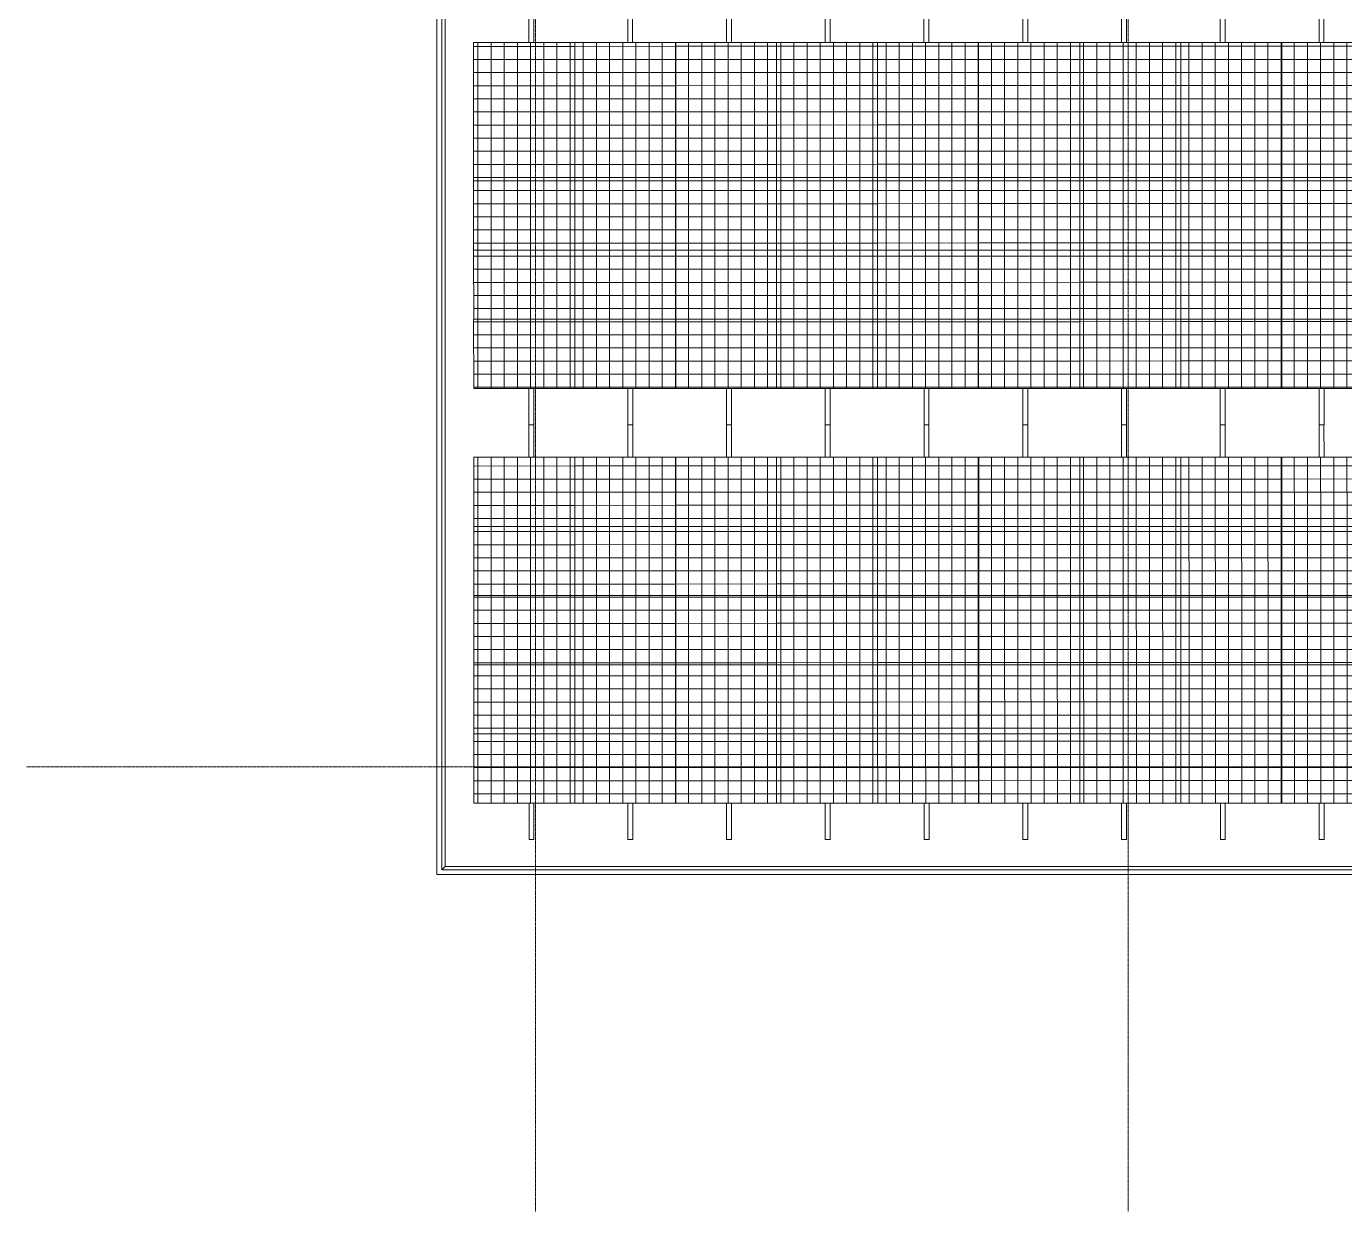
# Model space of a CAD drawing. Header units: inches. Extents: x -1714 to 1984, y -1043 to 970.
# Drawn here: x -1714 to -913, y -1043 to -323 of the extents above; entities that cross this region are included whole.
import ezdxf

# ---------------------------------------------------------------- set-up
doc = ezdxf.new("R2010")
doc.units = ezdxf.units.IN
doc.header["$MEASUREMENT"] = 0
doc.linetypes.add('Grid Line 1_2_', pattern=[0.875, 0.5, -0.125, 0.125, -0.125])
for name, color, linetype, lineweight in [('A-FLOR-HRAL', 11, 'Continuous', 9), ('A-ROOF', 132, 'Continuous', 13), ('E-ELEC-EQPM', 71, 'Continuous', 9), ('S-BEAM', 12, 'Continuous', 9), ('S-GRID', 1, 'Continuous', 9)]:
    doc.layers.add(name, color=color, linetype=linetype, lineweight=lineweight)
pattern_1 = [(0, (0, -0.022), (0, 7.97), []), (90, (0, -0.022), (-8, 5e-16), [])]
pattern_2 = [(180, (24, 42.039), (-9e-17, -0.69725), []), (270, (24, 42.039), (8, 5e-16), [])]

# ---------------------------------------------------------------- blocks, each defined once
blk = doc.blocks.new('PV Truss Beam 5 degrees 21 feet - PV Truss Beam 5 degrees 21 feet-V24-L3')
at = {"layer": 'S-BEAM'}
for p, q in [((-126, 0), (-106.32, 0)), ((-126, 0), (-126, -3)), ((-106.32, -3), (-126, -3)), ((103.9, 0), (104, 0)), ((104, -3), (103.9, -3)), ((104, 0), (126, 0)), ((104, -3), (104, 0)), ((126, -3), (104, -3)), ((126, 0), (126, -3))]:
    blk.add_line(p, q, dxfattribs=at)
blk = doc.blocks.new('PV Truss Beam 5 degrees 21 feet - PV Truss Beam 5 degrees 21 feet-V25-L3')
at = {"layer": 'S-BEAM'}
for p, q in [((-126, 0), (-106.29, 0)), ((-126, 0), (-126, -3)), ((-106.29, -3), (-126, -3)), ((103.93, 0), (104, 0)), ((104, -3), (103.93, -3)), ((104, 0), (126, 0)), ((104, -3), (104, 0)), ((126, -3), (104, -3)), ((126, 0), (126, -3))]:
    blk.add_line(p, q, dxfattribs=at)
blk = doc.blocks.new('PV Truss Beam 5 degrees 21 feet - PV Truss Beam 5 degrees 21 feet-V26-L3')
at = {"layer": 'S-BEAM'}
for p, q in [((-126, 0), (-106.31, 0)), ((-126, 0), (-126, -3)), ((-106.31, -3), (-126, -3)), ((103.91, 0), (104, 0)), ((104, -3), (103.91, -3)), ((104, 0), (126, 0)), ((104, -3), (104, 0)), ((126, -3), (104, -3)), ((126, 0), (126, -3))]:
    blk.add_line(p, q, dxfattribs=at)
blk = doc.blocks.new('PV Truss Beam 5 degrees 21 feet - PV Truss Beam 5 degrees 21 feet-V27-L3')
at = {"layer": 'S-BEAM'}
for p, q in [((-126, 0), (-106.3, 0)), ((-126, 0), (-126, -3)), ((-106.3, -3), (-126, -3)), ((103.92, 0), (104, 0)), ((104, -3), (103.92, -3)), ((104, 0), (126, 0)), ((104, -3), (104, 0)), ((126, -3), (104, -3)), ((126, 0), (126, -3))]:
    blk.add_line(p, q, dxfattribs=at)
blk = doc.blocks.new('PV Truss Beam 5 degrees 21 feet - PV Truss Beam 5 degrees 21 feet-V28-L3')
at = {"layer": 'S-BEAM'}
for p, q in [((-126, 0), (-106.32, 0)), ((-126, 0), (-126, -3)), ((-106.32, -3), (-126, -3)), ((103.9, 0), (104, 0)), ((104, -3), (103.9, -3)), ((104, 0), (126, 0)), ((104, -3), (104, 0)), ((126, -3), (104, -3))]:
    blk.add_line(p, q, dxfattribs=at)
blk = doc.blocks.new('PV Truss Beam 5 degrees 21 feet - PV Truss Beam 5 degrees 21 feet-V29-L3')
at = {"layer": 'S-BEAM'}
for p, q in [((-126, 0), (-106.29, 0)), ((-126, 0), (-126, -3)), ((-106.29, -3), (-126, -3)), ((103.93, 0), (104, 0)), ((104, -3), (103.93, -3)), ((104, 0), (126, 0)), ((104, -3), (104, 0)), ((126, -3), (104, -3))]:
    blk.add_line(p, q, dxfattribs=at)
blk = doc.blocks.new('PV Truss Beam 5 degrees 21 feet - PV Truss Beam 5 degrees 21 feet-V30-L3')
at = {"layer": 'S-BEAM'}
for p, q in [((-126, 0), (-106.31, 0)), ((-126, 0), (-126, -3)), ((-106.31, -3), (-126, -3)), ((103.91, 0), (104, 0)), ((104, -3), (103.91, -3)), ((104, 0), (126, 0)), ((104, -3), (104, 0)), ((126, -3), (104, -3))]:
    blk.add_line(p, q, dxfattribs=at)
blk = doc.blocks.new('PV Truss Beam 5 degrees 21 feet - PV Truss Beam 5 degrees 21 feet-V31-L3')
at = {"layer": 'S-BEAM'}
for p, q in [((-126, 0), (-106.3, 0)), ((-126, 0), (-126, -3)), ((-106.3, -3), (-126, -3)), ((103.92, 0), (104, 0)), ((104, -3), (103.92, -3)), ((104, 0), (126, 0)), ((104, -3), (104, 0)), ((126, -3), (104, -3))]:
    blk.add_line(p, q, dxfattribs=at)
blk = doc.blocks.new('PV Panel-Sunpower X22-360 5 degrees - PV Panel-Sunpower X22-360 5 degrees-V8-L3')
at = {"layer": 'E-ELEC-EQPM'}
h = blk.add_hatch(dxfattribs=at)
h.set_pattern_fill('FP_1', color=256, style=0, pattern_type=2)
h.set_pattern_definition(pattern_1)
h.paths.add_polyline_path([(0, -0.02), (61.4, -0.02), (61.4, 42.02), (0, 42.02), (0, 6.67)])
for p, q in [((61.4, 42.02), (0, 42.02)), ((0, 42.02), (0, -0.02)), ((61.4, -0.02), (61.4, 42.02)), ((0, -0.02), (61.4, -0.02))]:
    blk.add_line(p, q, dxfattribs=at)
blk = doc.blocks.new('PV Panel-Sunpower X22-360 5 degrees - PV Panel-Sunpower X22-360 5 degrees-V41-L3')
at = {"layer": 'E-ELEC-EQPM'}
h = blk.add_hatch(dxfattribs=at)
h.set_pattern_fill('FP_1', color=256, style=0, pattern_type=2)
h.set_pattern_definition(pattern_1)
h.paths.add_polyline_path([(0, -0.02), (61.4, -0.02), (61.4, 42.02), (0, 42.02), (0, 21.56)])
for p, q in [((61.4, 42.02), (0, 42.02)), ((0, 42.02), (0, -0.02)), ((0.2, 42.04), (61.4, 42.04)), ((61.4, 42.04), (61.4, 42.02)), ((61.4, -0.02), (61.4, 42.02)), ((0, -0.02), (61.4, -0.02))]:
    blk.add_line(p, q, dxfattribs=at)
blk = doc.blocks.new('PV Panel-Sunpower X22-360 5 degrees - PV Panel-Sunpower X22-360 5 degrees-V10-L3')
at = {"layer": 'E-ELEC-EQPM'}
h = blk.add_hatch(dxfattribs=at)
h.set_pattern_fill('FP_1', color=256, style=0, pattern_type=2)
h.set_pattern_definition(pattern_1)
h.paths.add_polyline_path([(0, -0.02), (61.4, -0.02), (61.4, 42.02), (0, 42.02), (0, 21.44)])
for p, q in [((0, 42.04), (61.4, 42.04)), ((0, 42.04), (0, 42.02)), ((61.4, 42.02), (0, 42.02)), ((0, 42.02), (0, -0.02)), ((61.4, 42.04), (61.4, 42.02)), ((61.4, -0.02), (61.4, 42.02)), ((0, -0.02), (61.4, -0.02))]:
    blk.add_line(p, q, dxfattribs=at)
blk = doc.blocks.new('PV Panel-Sunpower X22-360 5 degrees - PV Panel-Sunpower X22-360 5 degrees-V9-L3')
at = {"layer": 'E-ELEC-EQPM'}
h = blk.add_hatch(dxfattribs=at)
h.set_pattern_fill('FP_2', color=256, style=0, pattern_type=2)
h.set_pattern_definition(pattern_2)
h.paths.add_polyline_path([(61.4, 42.02), (61.4, 42.04), (0, 42.04), (0, 42.02)])
h = blk.add_hatch(dxfattribs=at)
h.set_pattern_fill('FP_1', color=256, style=0, pattern_type=2)
h.set_pattern_definition(pattern_1)
h.paths.add_polyline_path([(0, -0.02), (61.4, -0.02), (61.4, 42.02), (0, 42.02), (0, 21.45)])
for p, q in [((0, 42.04), (61.4, 42.04)), ((0, 42.04), (0, 42.02)), ((61.4, 42.02), (0, 42.02)), ((0, 42.02), (0, -0.02)), ((61.4, 42.04), (61.4, 42.02)), ((61.4, -0.02), (61.4, 42.02)), ((0, -0.02), (61.4, -0.02))]:
    blk.add_line(p, q, dxfattribs=at)
blk = doc.blocks.new('PV Panel-Sunpower X22-360 5 degrees - PV Panel-Sunpower X22-360 5 degrees-1386434-L3')
at = {"layer": 'E-ELEC-EQPM'}
h = blk.add_hatch(dxfattribs=at)
h.set_pattern_fill('FP_1', color=256, style=0, pattern_type=2)
h.set_pattern_definition(pattern_1)
h.paths.add_polyline_path([(61.4, -0.02), (61.4, 42.02), (0, 42.02), (0, -0.02)])
h = blk.add_hatch(dxfattribs=at)
h.set_pattern_fill('FP_2', color=256, style=0, pattern_type=2)
h.set_pattern_definition(pattern_2)
h.paths.add_polyline_path([(61.39, 42.02), (61.39, 42.02), (61.4, 42.02)])
for p, q in [((61.4, 42.02), (0, 42.02)), ((0, 42.02), (0, -0.02)), ((61.4, -0.02), (61.4, 42.02)), ((0, -0.02), (61.4, -0.02))]:
    blk.add_line(p, q, dxfattribs=at)
blk = doc.blocks.new('PV Panel-Sunpower X22-360 5 degrees - PV Panel-Sunpower X22-360 5 degrees-V43-L3')
at = {"layer": 'E-ELEC-EQPM'}
h = blk.add_hatch(dxfattribs=at)
h.set_pattern_fill('FP_1', color=256, style=0, pattern_type=2)
h.set_pattern_definition(pattern_1)
h.paths.add_polyline_path([(0, -0.02), (61.2, -0.02), (61.19, 42.02), (0, 42.02)])
for p, q in [((61.2, 42.02), (0, 42.02)), ((0, 42.02), (0, -0.02)), ((0, -0.02), (61.2, -0.02))]:
    blk.add_line(p, q, dxfattribs=at)
blk = doc.blocks.new('PV Panel-Sunpower X22-360 5 degrees - PV Panel-Sunpower X22-360 5 degrees-V44-L3')
at = {"layer": 'E-ELEC-EQPM'}
h = blk.add_hatch(dxfattribs=at)
h.set_pattern_fill('FP_2', color=256, style=0, pattern_type=2)
h.set_pattern_definition(pattern_2)
h.paths.add_polyline_path([(61.4, 42.02), (61.4, 42.04), (0, 42.04), (0, 42.02)])
h = blk.add_hatch(dxfattribs=at)
h.set_pattern_fill('FP_1', color=256, style=0, pattern_type=2)
h.set_pattern_definition(pattern_1)
h.paths.add_polyline_path([(0, -0.02), (61.2, -0.02), (61.2, 41.99), (0, 41.99), (0, 21.55)])
for p, q in [((0, 42.04), (61.4, 42.04)), ((0, 42.04), (0, 42.02)), ((61.4, 42.02), (0, 42.02)), ((0, 42.02), (0, -0.02)), ((61.4, 42.04), (61.4, 42.02)), ((0, -0.02), (61.2, -0.02))]:
    blk.add_line(p, q, dxfattribs=at)
blk = doc.blocks.new('PV Panel-Sunpower X22-360 5 degrees - PV Panel-Sunpower X22-360 5 degrees-V45-L3')
at = {"layer": 'E-ELEC-EQPM'}
h = blk.add_hatch(dxfattribs=at)
h.set_pattern_fill('FP_2', color=256, style=0, pattern_type=2)
h.set_pattern_definition(pattern_2)
h.paths.add_polyline_path([(61.4, 42.02), (61.4, 42.04), (0, 42.04), (0, 42.02)])
h = blk.add_hatch(dxfattribs=at)
h.set_pattern_fill('FP_1', color=256, style=0, pattern_type=2)
h.set_pattern_definition(pattern_1)
h.paths.add_polyline_path([(0, -0.02), (61.19, -0.02), (61.2, 41.99), (0, 41.99)])
h.paths.add_polyline_path([(61.19, -0.02), (61.2, -0.02), (61.2, 41.99)])
for p, q in [((0, 42.04), (61.4, 42.04)), ((0, 42.04), (0, 42.02)), ((61.4, 42.02), (0, 42.02)), ((0, 42.02), (0, -0.02)), ((61.4, 42.04), (61.4, 42.02)), ((0, -0.02), (61.2, -0.02))]:
    blk.add_line(p, q, dxfattribs=at)
blk = doc.blocks.new('Top Rail Type - Top Rail_Internal_-1430160-L3')
at = {"layer": 'A-FLOR-HRAL'}
for p, q in [((-1461.85, -835.35), (-1461.85, 726.65)), ((-1459.85, 724.65), (-1459.85, -833.35)), ((-1459.85, -833.35), (-1461.85, -835.35)), ((-1461.85, -835.35), (-1459.85, -833.35)), ((1348.15, -835.35), (-1461.85, -835.35)), ((-1459.85, -833.35), (1346.15, -833.35))]:
    blk.add_line(p, q, dxfattribs=at)
blk = doc.blocks.new('Top Rail Type - Top Rail_Internal_-V46-L3')
at = {"layer": 'A-FLOR-HRAL'}
for p, q in [((-1461.85, -835.35), (-1461.85, 726.65)), ((-1459.85, -833.35), (-1459.85, 724.65)), ((1348.15, -835.35), (-1461.85, -835.35)), ((1346.15, -833.35), (-1459.85, -833.35))]:
    blk.add_line(p, q, dxfattribs=at)

msp = doc.modelspace()

# ---------------------------------------------------------------- linework, layer by layer
at = {"layer": 'A-ROOF'}
for p, q in [((-1464.85, 729.65), (-1464.85, -838.35)), ((-1464.85, -838.35), (1351.15, -838.35))]:
    msp.add_line(p, q, dxfattribs=at)
at = {"layer": 'S-GRID', "linetype": 'Grid Line 1_2_'}
for p, q in [((-1404.85, -1043.15), (-1404.85, 921.91)), ((-1044.85, -1043.15), (-1044.85, 921.91)), ((-1714.25, -772.79), (1936.33, -772.79))]:
    msp.add_line(p, q, dxfattribs=at)

# ---------------------------------------------------------------- block references
at = {"layer": 'A-FLOR-HRAL'}
for name in ['Top Rail Type - Top Rail_Internal_-1430160-L3', 'Top Rail Type - Top Rail_Internal_-V46-L3']:
    msp.add_blockref(name, (0, 0), dxfattribs=at)
at = {"layer": 'E-ELEC-EQPM', "rotation": 0.007778619293406285}
for name, p in [('PV Panel-Sunpower X22-360 5 degrees - PV Panel-Sunpower X22-360 5 degrees-V9-L3', (-1442.51, -374.71)), ('PV Panel-Sunpower X22-360 5 degrees - PV Panel-Sunpower X22-360 5 degrees-V10-L3', (-1381.11, -374.7)), ('PV Panel-Sunpower X22-360 5 degrees - PV Panel-Sunpower X22-360 5 degrees-V45-L3', (-1319.71, -374.7)), ('PV Panel-Sunpower X22-360 5 degrees - PV Panel-Sunpower X22-360 5 degrees-V41-L3', (-1258.51, -374.71)), ('PV Panel-Sunpower X22-360 5 degrees - PV Panel-Sunpower X22-360 5 degrees-V10-L3', (-1197.11, -374.7)), ('PV Panel-Sunpower X22-360 5 degrees - PV Panel-Sunpower X22-360 5 degrees-V9-L3', (-1135.71, -374.7)), ('PV Panel-Sunpower X22-360 5 degrees - PV Panel-Sunpower X22-360 5 degrees-V9-L3', (-1074.31, -374.69)), ('PV Panel-Sunpower X22-360 5 degrees - PV Panel-Sunpower X22-360 5 degrees-V10-L3', (-1012.91, -374.68)), ('PV Panel-Sunpower X22-360 5 degrees - PV Panel-Sunpower X22-360 5 degrees-V9-L3', (-951.51, -374.67)), ('PV Panel-Sunpower X22-360 5 degrees - PV Panel-Sunpower X22-360 5 degrees-V8-L3', (-1442.51, -416.75)), ('PV Panel-Sunpower X22-360 5 degrees - PV Panel-Sunpower X22-360 5 degrees-V8-L3', (-1381.11, -416.74)), ('PV Panel-Sunpower X22-360 5 degrees - PV Panel-Sunpower X22-360 5 degrees-V43-L3', (-1319.71, -416.74)), ('PV Panel-Sunpower X22-360 5 degrees - PV Panel-Sunpower X22-360 5 degrees-V8-L3', (-1258.51, -416.75)), ('PV Panel-Sunpower X22-360 5 degrees - PV Panel-Sunpower X22-360 5 degrees-V8-L3', (-1197.11, -416.74)), ('PV Panel-Sunpower X22-360 5 degrees - PV Panel-Sunpower X22-360 5 degrees-V8-L3', (-1135.71, -416.74)), ('PV Panel-Sunpower X22-360 5 degrees - PV Panel-Sunpower X22-360 5 degrees-1386434-L3', (-1074.31, -416.73)), ('PV Panel-Sunpower X22-360 5 degrees - PV Panel-Sunpower X22-360 5 degrees-V8-L3', (-1012.91, -416.72)), ('PV Panel-Sunpower X22-360 5 degrees - PV Panel-Sunpower X22-360 5 degrees-V8-L3', (-951.51, -416.71)), ('PV Panel-Sunpower X22-360 5 degrees - PV Panel-Sunpower X22-360 5 degrees-V8-L3', (-1442.5, -458.79)), ('PV Panel-Sunpower X22-360 5 degrees - PV Panel-Sunpower X22-360 5 degrees-V8-L3', (-1381.1, -458.78)), ('PV Panel-Sunpower X22-360 5 degrees - PV Panel-Sunpower X22-360 5 degrees-V43-L3', (-1319.7, -458.77)), ('PV Panel-Sunpower X22-360 5 degrees - PV Panel-Sunpower X22-360 5 degrees-V8-L3', (-1258.5, -458.79)), ('PV Panel-Sunpower X22-360 5 degrees - PV Panel-Sunpower X22-360 5 degrees-V8-L3', (-1197.1, -458.78)), ('PV Panel-Sunpower X22-360 5 degrees - PV Panel-Sunpower X22-360 5 degrees-V8-L3', (-1135.7, -458.77)), ('PV Panel-Sunpower X22-360 5 degrees - PV Panel-Sunpower X22-360 5 degrees-1386434-L3', (-1074.3, -458.77)), ('PV Panel-Sunpower X22-360 5 degrees - PV Panel-Sunpower X22-360 5 degrees-V8-L3', (-1012.9, -458.76)), ('PV Panel-Sunpower X22-360 5 degrees - PV Panel-Sunpower X22-360 5 degrees-V8-L3', (-951.5, -458.75)), ('PV Panel-Sunpower X22-360 5 degrees - PV Panel-Sunpower X22-360 5 degrees-V8-L3', (-1442.49, -500.83)), ('PV Panel-Sunpower X22-360 5 degrees - PV Panel-Sunpower X22-360 5 degrees-V8-L3', (-1381.09, -500.82)), ('PV Panel-Sunpower X22-360 5 degrees - PV Panel-Sunpower X22-360 5 degrees-V43-L3', (-1319.69, -500.81)), ('PV Panel-Sunpower X22-360 5 degrees - PV Panel-Sunpower X22-360 5 degrees-V8-L3', (-1258.49, -500.83)), ('PV Panel-Sunpower X22-360 5 degrees - PV Panel-Sunpower X22-360 5 degrees-V8-L3', (-1197.09, -500.82)), ('PV Panel-Sunpower X22-360 5 degrees - PV Panel-Sunpower X22-360 5 degrees-V8-L3', (-1135.69, -500.81)), ('PV Panel-Sunpower X22-360 5 degrees - PV Panel-Sunpower X22-360 5 degrees-1386434-L3', (-1074.29, -500.81)), ('PV Panel-Sunpower X22-360 5 degrees - PV Panel-Sunpower X22-360 5 degrees-V8-L3', (-1012.89, -500.8)), ('PV Panel-Sunpower X22-360 5 degrees - PV Panel-Sunpower X22-360 5 degrees-V8-L3', (-951.49, -500.79)), ('PV Panel-Sunpower X22-360 5 degrees - PV Panel-Sunpower X22-360 5 degrees-V8-L3', (-1442.49, -542.87)), ('PV Panel-Sunpower X22-360 5 degrees - PV Panel-Sunpower X22-360 5 degrees-V8-L3', (-1381.09, -542.86)), ('PV Panel-Sunpower X22-360 5 degrees - PV Panel-Sunpower X22-360 5 degrees-V43-L3', (-1319.69, -542.85)), ('PV Panel-Sunpower X22-360 5 degrees - PV Panel-Sunpower X22-360 5 degrees-V8-L3', (-1258.49, -542.87)), ('PV Panel-Sunpower X22-360 5 degrees - PV Panel-Sunpower X22-360 5 degrees-V8-L3', (-1197.09, -542.86)), ('PV Panel-Sunpower X22-360 5 degrees - PV Panel-Sunpower X22-360 5 degrees-V8-L3', (-1135.69, -542.85)), ('PV Panel-Sunpower X22-360 5 degrees - PV Panel-Sunpower X22-360 5 degrees-1386434-L3', (-1074.29, -542.85)), ('PV Panel-Sunpower X22-360 5 degrees - PV Panel-Sunpower X22-360 5 degrees-V8-L3', (-1012.89, -542.84)), ('PV Panel-Sunpower X22-360 5 degrees - PV Panel-Sunpower X22-360 5 degrees-V8-L3', (-951.49, -542.83)), ('PV Panel-Sunpower X22-360 5 degrees - PV Panel-Sunpower X22-360 5 degrees-V44-L3', (-1319.68, -626.7)), ('PV Panel-Sunpower X22-360 5 degrees - PV Panel-Sunpower X22-360 5 degrees-V9-L3', (-1135.68, -626.7)), ('PV Panel-Sunpower X22-360 5 degrees - PV Panel-Sunpower X22-360 5 degrees-V9-L3', (-1074.28, -626.69)), ('PV Panel-Sunpower X22-360 5 degrees - PV Panel-Sunpower X22-360 5 degrees-V10-L3', (-1012.88, -626.68)), ('PV Panel-Sunpower X22-360 5 degrees - PV Panel-Sunpower X22-360 5 degrees-V9-L3', (-951.48, -626.67)), ('PV Panel-Sunpower X22-360 5 degrees - PV Panel-Sunpower X22-360 5 degrees-V9-L3', (-1442.48, -626.71)), ('PV Panel-Sunpower X22-360 5 degrees - PV Panel-Sunpower X22-360 5 degrees-V10-L3', (-1381.08, -626.7)), ('PV Panel-Sunpower X22-360 5 degrees - PV Panel-Sunpower X22-360 5 degrees-V41-L3', (-1258.48, -626.71)), ('PV Panel-Sunpower X22-360 5 degrees - PV Panel-Sunpower X22-360 5 degrees-V10-L3', (-1197.08, -626.7)), ('PV Panel-Sunpower X22-360 5 degrees - PV Panel-Sunpower X22-360 5 degrees-V8-L3', (-1442.47, -668.75)), ('PV Panel-Sunpower X22-360 5 degrees - PV Panel-Sunpower X22-360 5 degrees-V8-L3', (-1381.07, -668.74)), ('PV Panel-Sunpower X22-360 5 degrees - PV Panel-Sunpower X22-360 5 degrees-V43-L3', (-1319.67, -668.74)), ('PV Panel-Sunpower X22-360 5 degrees - PV Panel-Sunpower X22-360 5 degrees-V8-L3', (-1258.47, -668.75)), ('PV Panel-Sunpower X22-360 5 degrees - PV Panel-Sunpower X22-360 5 degrees-V8-L3', (-1197.07, -668.74)), ('PV Panel-Sunpower X22-360 5 degrees - PV Panel-Sunpower X22-360 5 degrees-V8-L3', (-1135.67, -668.74)), ('PV Panel-Sunpower X22-360 5 degrees - PV Panel-Sunpower X22-360 5 degrees-1386434-L3', (-1074.27, -668.73)), ('PV Panel-Sunpower X22-360 5 degrees - PV Panel-Sunpower X22-360 5 degrees-V8-L3', (-1012.87, -668.72)), ('PV Panel-Sunpower X22-360 5 degrees - PV Panel-Sunpower X22-360 5 degrees-V8-L3', (-951.47, -668.71)), ('PV Panel-Sunpower X22-360 5 degrees - PV Panel-Sunpower X22-360 5 degrees-V8-L3', (-1442.47, -710.79)), ('PV Panel-Sunpower X22-360 5 degrees - PV Panel-Sunpower X22-360 5 degrees-V8-L3', (-1381.07, -710.78)), ('PV Panel-Sunpower X22-360 5 degrees - PV Panel-Sunpower X22-360 5 degrees-V43-L3', (-1319.67, -710.77)), ('PV Panel-Sunpower X22-360 5 degrees - PV Panel-Sunpower X22-360 5 degrees-V8-L3', (-1258.47, -710.79)), ('PV Panel-Sunpower X22-360 5 degrees - PV Panel-Sunpower X22-360 5 degrees-V8-L3', (-1197.07, -710.78)), ('PV Panel-Sunpower X22-360 5 degrees - PV Panel-Sunpower X22-360 5 degrees-V8-L3', (-1135.67, -710.77)), ('PV Panel-Sunpower X22-360 5 degrees - PV Panel-Sunpower X22-360 5 degrees-1386434-L3', (-1074.27, -710.77)), ('PV Panel-Sunpower X22-360 5 degrees - PV Panel-Sunpower X22-360 5 degrees-V8-L3', (-1012.87, -710.76)), ('PV Panel-Sunpower X22-360 5 degrees - PV Panel-Sunpower X22-360 5 degrees-V8-L3', (-951.47, -710.75)), ('PV Panel-Sunpower X22-360 5 degrees - PV Panel-Sunpower X22-360 5 degrees-V8-L3', (-1442.46, -752.83)), ('PV Panel-Sunpower X22-360 5 degrees - PV Panel-Sunpower X22-360 5 degrees-V8-L3', (-1381.06, -752.82)), ('PV Panel-Sunpower X22-360 5 degrees - PV Panel-Sunpower X22-360 5 degrees-V43-L3', (-1319.66, -752.81)), ('PV Panel-Sunpower X22-360 5 degrees - PV Panel-Sunpower X22-360 5 degrees-V8-L3', (-1258.46, -752.83)), ('PV Panel-Sunpower X22-360 5 degrees - PV Panel-Sunpower X22-360 5 degrees-V8-L3', (-1197.06, -752.82)), ('PV Panel-Sunpower X22-360 5 degrees - PV Panel-Sunpower X22-360 5 degrees-V8-L3', (-1135.66, -752.81)), ('PV Panel-Sunpower X22-360 5 degrees - PV Panel-Sunpower X22-360 5 degrees-1386434-L3', (-1074.26, -752.81)), ('PV Panel-Sunpower X22-360 5 degrees - PV Panel-Sunpower X22-360 5 degrees-V8-L3', (-1012.86, -752.8)), ('PV Panel-Sunpower X22-360 5 degrees - PV Panel-Sunpower X22-360 5 degrees-V8-L3', (-951.46, -752.79)), ('PV Panel-Sunpower X22-360 5 degrees - PV Panel-Sunpower X22-360 5 degrees-V8-L3', (-1381.05, -794.86)), ('PV Panel-Sunpower X22-360 5 degrees - PV Panel-Sunpower X22-360 5 degrees-V43-L3', (-1319.65, -794.85)), ('PV Panel-Sunpower X22-360 5 degrees - PV Panel-Sunpower X22-360 5 degrees-V8-L3', (-1197.05, -794.86)), ('PV Panel-Sunpower X22-360 5 degrees - PV Panel-Sunpower X22-360 5 degrees-V8-L3', (-1135.65, -794.85)), ('PV Panel-Sunpower X22-360 5 degrees - PV Panel-Sunpower X22-360 5 degrees-1386434-L3', (-1074.25, -794.85)), ('PV Panel-Sunpower X22-360 5 degrees - PV Panel-Sunpower X22-360 5 degrees-V8-L3', (-1012.85, -794.84)), ('PV Panel-Sunpower X22-360 5 degrees - PV Panel-Sunpower X22-360 5 degrees-V8-L3', (-951.45, -794.83)), ('PV Panel-Sunpower X22-360 5 degrees - PV Panel-Sunpower X22-360 5 degrees-V8-L3', (-1442.45, -794.87)), ('PV Panel-Sunpower X22-360 5 degrees - PV Panel-Sunpower X22-360 5 degrees-V8-L3', (-1258.45, -794.87))]:
    msp.add_blockref(name, p, dxfattribs=at)
at = {"layer": 'S-BEAM', "rotation": 270.0077786193187}
for name, p in [('PV Truss Beam 5 degrees 21 feet - PV Truss Beam 5 degrees 21 feet-V31-L3', (-1405.9, -438.97)), ('PV Truss Beam 5 degrees 21 feet - PV Truss Beam 5 degrees 21 feet-V30-L3', (-1345.9, -438.97)), ('PV Truss Beam 5 degrees 21 feet - PV Truss Beam 5 degrees 21 feet-V28-L3', (-1285.9, -438.97)), ('PV Truss Beam 5 degrees 21 feet - PV Truss Beam 5 degrees 21 feet-V29-L3', (-1225.9, -438.96)), ('PV Truss Beam 5 degrees 21 feet - PV Truss Beam 5 degrees 21 feet-V29-L3', (-1165.9, -438.95)), ('PV Truss Beam 5 degrees 21 feet - PV Truss Beam 5 degrees 21 feet-V29-L3', (-1105.9, -438.94)), ('PV Truss Beam 5 degrees 21 feet - PV Truss Beam 5 degrees 21 feet-V29-L3', (-1045.9, -438.94)), ('PV Truss Beam 5 degrees 21 feet - PV Truss Beam 5 degrees 21 feet-V29-L3', (-985.9, -438.93)), ('PV Truss Beam 5 degrees 21 feet - PV Truss Beam 5 degrees 21 feet-V29-L3', (-925.9, -438.92)), ('PV Truss Beam 5 degrees 21 feet - PV Truss Beam 5 degrees 21 feet-V27-L3', (-1405.87, -690.97)), ('PV Truss Beam 5 degrees 21 feet - PV Truss Beam 5 degrees 21 feet-V26-L3', (-1345.87, -690.97)), ('PV Truss Beam 5 degrees 21 feet - PV Truss Beam 5 degrees 21 feet-V24-L3', (-1285.87, -690.97)), ('PV Truss Beam 5 degrees 21 feet - PV Truss Beam 5 degrees 21 feet-V25-L3', (-1225.87, -690.96)), ('PV Truss Beam 5 degrees 21 feet - PV Truss Beam 5 degrees 21 feet-V25-L3', (-1165.87, -690.95)), ('PV Truss Beam 5 degrees 21 feet - PV Truss Beam 5 degrees 21 feet-V25-L3', (-1105.87, -690.94)), ('PV Truss Beam 5 degrees 21 feet - PV Truss Beam 5 degrees 21 feet-V25-L3', (-1045.87, -690.94)), ('PV Truss Beam 5 degrees 21 feet - PV Truss Beam 5 degrees 21 feet-V25-L3', (-985.87, -690.93)), ('PV Truss Beam 5 degrees 21 feet - PV Truss Beam 5 degrees 21 feet-V25-L3', (-925.87, -690.92))]:
    msp.add_blockref(name, p, dxfattribs=at)

doc.saveas('drawing.dxf')
